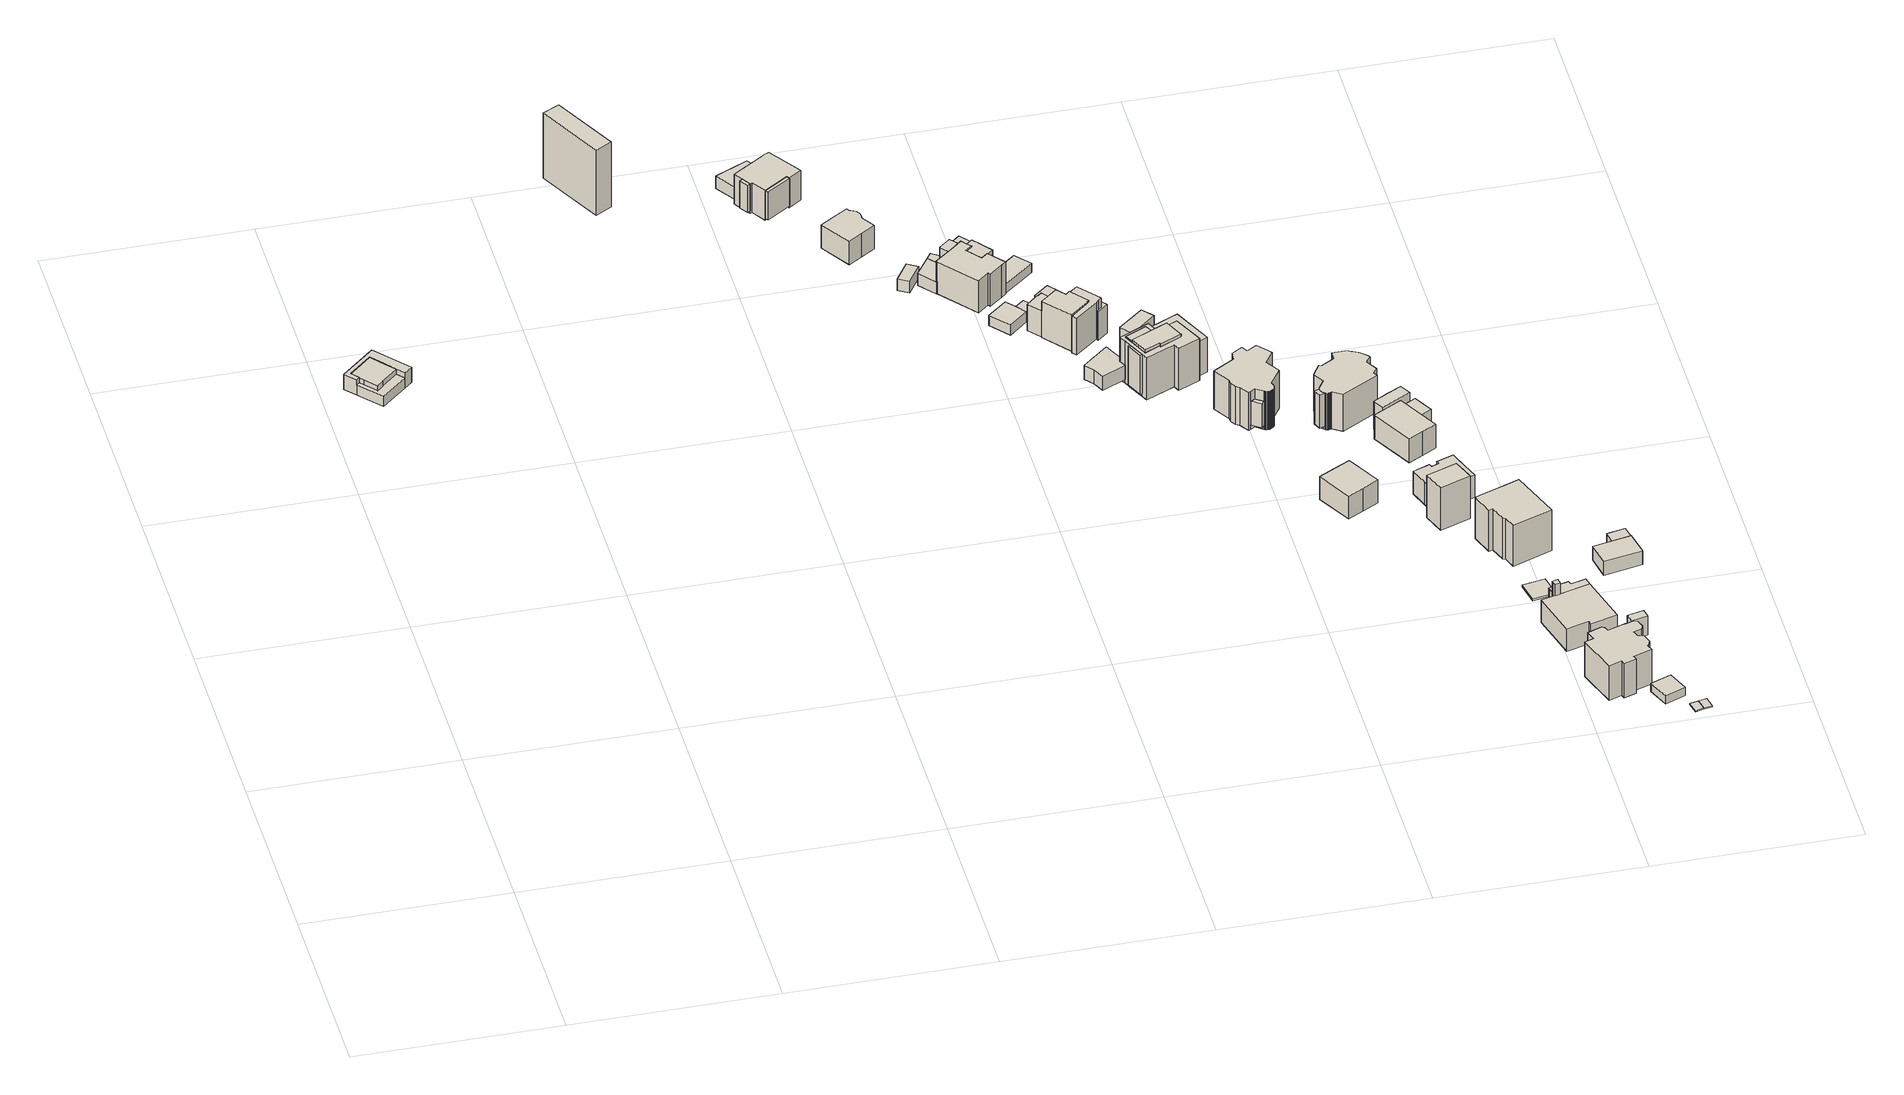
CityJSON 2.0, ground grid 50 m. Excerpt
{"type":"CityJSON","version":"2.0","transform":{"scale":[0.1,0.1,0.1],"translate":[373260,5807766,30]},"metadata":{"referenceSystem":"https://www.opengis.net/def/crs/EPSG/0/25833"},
"CityObjects":{
"building1":{"type":"Building","attributes":{"Gemeindeschluessel":"11000006","BezugspunktDach":"2200","function":"31001_3281","measuredHeight":4.56,"storeysAboveGround":1},"address":[{"country":"Germany","locality":"Berlin","thoroughfareNumber":"44 (1)","thoroughfareName":"Stölpchenweg"}],"geometry":[{"type":"Solid","lod":"1","boundaries":[[[[0,1,2,3,4,5,6,7,8]],[[9,10,11,12,13,14,15,16,17]],[[9,17,8,7]],[[10,9,7,6]],[[11,10,6,5]],[[12,11,5,4]],[[13,12,4,3]],[[14,13,3,2]],[[15,14,2,1]],[[16,15,1,0]],[[17,16,0,8]]]]}]},
"building2":{"type":"Building","attributes":{"Gemeindeschluessel":"11000006","function":"51009_1610"},"address":[{"country":"Germany","locality":"Berlin"}],"children":["building2-1","building2-2"]},
"building2-1":{"type":"BuildingPart","attributes":{"BezugspunktDach":"2200","measuredHeight":5.65,"storeysAboveGround":0},"parents":["building2"],"geometry":[{"type":"MultiSurface","lod":"1","boundaries":[[[18,19,20,21,22,23,24,25,26,27]],[[28,29,30,12,10,9,17,31,32,33]],[[28,33,27,26]],[[29,28,26,25]],[[30,29,25,24]],[[34,35,30,24,23]],[[10,12,23,22]],[[9,10,22,21]],[[17,9,21,20]],[[31,17,20,19]],[[36,37,19,18]],[[33,32,18,27]],[[12,30,35,34]],[[38,32,31,37,36]]]}]},
"building2-2":{"type":"BuildingPart","attributes":{"BezugspunktDach":"2200","measuredHeight":2.91,"storeysAboveGround":0},"parents":["building2"],"geometry":[{"type":"MultiSurface","lod":"1","boundaries":[[[39,35,34,40,41,42,37,36]],[[31,15,14,13,12,30,43,32]],[[15,31,37,42]],[[14,15,42,41]],[[13,14,41,40]],[[12,13,40,34]],[[43,30,35,39]],[[32,43,39,36]],[[31,32,36,37,44]],[[30,12,34,35]]]}]},
"building3":{"type":"Building","attributes":{"Gemeindeschluessel":"11000006","BezugspunktDach":"2200","function":"31001_3212","measuredHeight":20.21,"storeysAboveGround":1},"address":[{"country":"Germany","locality":"Berlin","thoroughfareNumber":"44","thoroughfareName":"Stölpchenweg"}],"geometry":[{"type":"Solid","lod":"1","boundaries":[[[[45,46,47,48]],[[49,50,51,52]],[[49,52,48,47]],[[50,49,47,46]],[[51,50,46,45]],[[52,51,45,48]]]]}]},
"building4":{"type":"Building","attributes":{"Gemeindeschluessel":"11000006","BezugspunktDach":"2200","function":"51009_1610","measuredHeight":7.65,"storeysAboveGround":0},"address":[{"country":"Germany","locality":"Berlin"}],"geometry":[{"type":"Solid","lod":"1","boundaries":[[[[53,54,55,56]],[[57,58,59,60]],[[57,60,56,55]],[[58,57,55,54]],[[59,58,54,53]],[[60,59,53,56]]]]}]},
"building5":{"type":"Building","attributes":{"Gemeindeschluessel":"11000006","BezugspunktDach":"2200","function":"31001_2463","measuredHeight":3.42,"storeysAboveGround":1},"address":[{"country":"Germany","locality":"Berlin","thoroughfareNumber":"25 (1)","thoroughfareName":"Stölpchenweg"}],"geometry":[{"type":"Solid","lod":"1","boundaries":[[[[61,62,63,64,65]],[[66,67,68,69,70]],[[66,70,65,64]],[[67,66,64,63]],[[68,67,63,62]],[[69,68,62,61]],[[70,69,61,65]]]]}]},
"building6":{"type":"Building","attributes":{"Gemeindeschluessel":"11000006","function":"31001_1010"},"address":[{"country":"Germany","locality":"Berlin","thoroughfareNumber":"25, 25A","thoroughfareName":"Stölpchenweg"}],"children":["building6-1","building6-2"]},
"building6-1":{"type":"BuildingPart","attributes":{"BezugspunktDach":"2200","measuredHeight":8.35,"storeysAboveGround":2},"parents":["building6"],"geometry":[{"type":"MultiSurface","lod":"1","boundaries":[[[55,54,71,72,73,74,75,76,77,78,79,80]],[[81,82,83,84,85,86,87,88,89,90,91,92]],[[81,92,80,79]],[[82,81,79,78]],[[83,82,78,77]],[[84,83,77,76]],[[85,84,76,75]],[[86,85,75,74]],[[87,86,74,73],[93,94,73,74]],[[88,87,94,95]],[[89,88,72,71]],[[90,89,71,54]],[[91,90,54,55]],[[92,91,55,80]],[[73,94,93,74]],[[95,94,73,72]]]}]},
"building6-2":{"type":"BuildingPart","attributes":{"BezugspunktDach":"2200","measuredHeight":7.87,"storeysAboveGround":2},"parents":["building6"],"geometry":[{"type":"MultiSurface","lod":"1","boundaries":[[[96,97,98,74,73,72]],[[94,93,99,100,101,95]],[[99,93,74,98]],[[100,99,98,97]],[[101,100,97,96]],[[95,101,96,72]],[[94,95,72,73]],[[102,93,94,73,74]]]}]},
"building7":{"type":"Building","attributes":{"Gemeindeschluessel":"11000006","BezugspunktDach":"2200","function":"31001_1010","measuredHeight":7.92,"storeysAboveGround":2},"address":[{"country":"Germany","locality":"Berlin","thoroughfareNumber":"27","thoroughfareName":"Stölpchenweg"}],"geometry":[{"type":"Solid","lod":"1","boundaries":[[[[103,104,105,106,107,108,109,110,111,112,113,114]],[[115,116,117,118,119,120,121,122,123,124,125,126]],[[115,126,114,113]],[[116,115,113,112]],[[117,116,112,111]],[[118,117,111,110]],[[119,118,110,109]],[[120,119,109,108]],[[121,120,108,107]],[[122,121,107,106]],[[123,122,106,105]],[[124,123,105,104]],[[125,124,104,103]],[[126,125,103,114]]]]}]},
"building8":{"type":"Building","attributes":{"Gemeindeschluessel":"11000006","BezugspunktDach":"2200","function":"31001_2463","measuredHeight":3.2,"storeysAboveGround":1},"address":[{"country":"Germany","locality":"Berlin","thoroughfareNumber":"27 (1)","thoroughfareName":"Stölpchenweg"}],"geometry":[{"type":"Solid","lod":"1","boundaries":[[[[127,128,129,130]],[[131,132,133,134]],[[131,134,130,129]],[[132,131,129,128]],[[133,132,128,127]],[[134,133,127,130]]]]}]},
"building9":{"type":"Building","attributes":{"Gemeindeschluessel":"11000006","BezugspunktDach":"2200","function":"31001_2463","measuredHeight":3.32,"storeysAboveGround":1},"address":[{"country":"Germany","locality":"Berlin","thoroughfareNumber":"29 (1)","thoroughfareName":"Stölpchenweg"}],"geometry":[{"type":"Solid","lod":"1","boundaries":[[[[135,136,137,138,139,140,141]],[[142,143,144,145,146,147,148]],[[142,148,141,140]],[[143,142,140,139]],[[144,143,139,138]],[[145,144,138,137]],[[146,145,137,136]],[[147,146,136,135]],[[148,147,135,141]]]]}]},
"building10":{"type":"Building","attributes":{"Gemeindeschluessel":"11000006","BezugspunktDach":"2200","function":"31001_1000","measuredHeight":3.42,"storeysAboveGround":1},"address":[{"country":"Germany","locality":"Berlin","thoroughfareNumber":"29 (2)","thoroughfareName":"Stölpchenweg"}],"geometry":[{"type":"Solid","lod":"1","boundaries":[[[[139,149,150,140]],[[151,152,153,154]],[[151,154,140,150]],[[152,151,150,149]],[[153,152,149,139]],[[154,153,139,140]]]]}]},
"building11":{"type":"Building","attributes":{"Gemeindeschluessel":"11000006","BezugspunktDach":"2200","function":"31001_2463","measuredHeight":2.94,"storeysAboveGround":1},"address":[{"country":"Germany","locality":"Berlin","thoroughfareNumber":"31 (1)","thoroughfareName":"Stölpchenweg"}],"geometry":[{"type":"Solid","lod":"1","boundaries":[[[[155,156,157,158,159]],[[160,161,162,163,164]],[[160,164,159,158]],[[161,160,158,157]],[[162,161,157,156]],[[163,162,156,155]],[[164,163,155,159]]]]}]},
"building12":{"type":"Building","attributes":{"Gemeindeschluessel":"11000006","function":"31001_1010"},"address":[{"country":"Germany","locality":"Berlin","thoroughfareNumber":"29, 29A","thoroughfareName":"Stölpchenweg"}],"children":["building12-1","building12-2","building12-3","building12-4","building12-5"]},
"building12-1":{"type":"BuildingPart","attributes":{"BezugspunktDach":"2200","measuredHeight":11.81,"storeysAboveGround":2},"parents":["building12"],"geometry":[{"type":"MultiSurface","lod":"1","boundaries":[[[165,166,167,168,169,170,171,172,173,174,175,176,177,178,179,180]],[[144,181,182,183,184,185,186,187,188,189,190,191,192,193,146,145]],[[144,145,180,179]],[[194,195,179,178]],[[182,196,194,181,178,177]],[[183,197,198,177,176]],[[199,200,176,175]],[[201,199,175,174]],[[202,201,203,174,173]],[[204,202,173,172]],[[205,206,187,172,171]],[[189,188,171,170]],[[190,189,170,169]],[[191,190,169,168]],[[192,191,168,167]],[[193,192,167,166]],[[146,193,166,165]],[[145,146,165,180]],[[181,144,195,194]],[[181,194,196,182]],[[182,198,197,183]],[[184,183,207,200,199]],[[185,184,199,201]],[[186,185,203,201,202]],[[187,186,202,204]],[[188,187,206,205]]]}]},
"building12-2":{"type":"BuildingPart","attributes":{"BezugspunktDach":"2200","measuredHeight":8.1,"storeysAboveGround":2},"parents":["building12"],"geometry":[{"type":"MultiSurface","lod":"1","boundaries":[[[195,196,208,209,210]],[[211,212,182,144,143]],[[211,143,210,209]],[[212,211,209,208]],[[182,198,213,208,196]],[[182,181,144]],[[143,144,195,210]],[[212,213,198,182]],[[144,181,194,195]],[[196,194,214,181,182]]]}]},
"building12-3":{"type":"BuildingPart","attributes":{"BezugspunktDach":"2200","measuredHeight":9.92,"storeysAboveGround":2},"parents":["building12"],"geometry":[{"type":"MultiSurface","lod":"1","boundaries":[[[202,204,215,216,200,199,201]],[[217,218,219,220,221,222,223]],[[217,223,224,185,184,225]],[[218,217,184,183]],[[219,218,183,226,227,197,228,200,216]],[[220,219,216,215]],[[206,229,215,204]],[[222,221,204,187,186,230]],[[223,222,186,185]],[[225,184,185,224,201,199]],[[183,184,199,200]],[[228,197,227,226,183]],[[221,220,229,206]],[[230,186,187,204,202]],[[185,186,231,202,201]]]}]},
"building12-4":{"type":"BuildingPart","attributes":{"BezugspunktDach":"2200","measuredHeight":2.6,"storeysAboveGround":2},"parents":["building12"],"geometry":[{"type":"MultiSurface","lod":"1","boundaries":[[[205,232,233,229,206]],[[220,234,235,236,221]],[[234,220,229,233]],[[235,234,233,232]],[[236,235,232,205]],[[221,236,188,187]],[[220,221,206,229]],[[187,188,205,206]]]}]},
"building12-5":{"type":"BuildingPart","attributes":{"BezugspunktDach":"2200","measuredHeight":6.77,"storeysAboveGround":2},"parents":["building12"],"geometry":[{"type":"MultiSurface","lod":"1","boundaries":[[[197,227,237,238,213]],[[239,240,226,183,212]],[[239,212,213,238]],[[240,239,238,237]],[[226,240,237,227]],[[241,182,198,182,242]],[[226,227,197,183]],[[183,197,198,182,241]],[[212,242,182,198,213]]]}]},
"building13":{"type":"Building","attributes":{"Gemeindeschluessel":"11000006","BezugspunktDach":"2200","function":"51009_1610","measuredHeight":2.7,"storeysAboveGround":0},"address":[{"country":"Germany","locality":"Berlin"}],"geometry":[{"type":"Solid","lod":"1","boundaries":[[[[156,243,244,157]],[[245,246,247,248]],[[245,248,157,244]],[[246,245,244,243]],[[247,246,243,156]],[[248,247,156,157]]]]}]},
"building14":{"type":"Building","attributes":{"Gemeindeschluessel":"11000006","function":"31001_1010"},"address":[{"country":"Germany","locality":"Berlin","thoroughfareNumber":"31","thoroughfareName":"Stölpchenweg"}],"children":["building14-1","building14-2","building14-3","building14-4"]},
"building14-1":{"type":"BuildingPart","attributes":{"BezugspunktDach":"2200","measuredHeight":10.35,"storeysAboveGround":3},"parents":["building14"],"geometry":[{"type":"MultiSurface","lod":"1","boundaries":[[[249,250,251,252,253,254,255,256]],[[257,258,259,260,261,262,263,264]],[[265,266,256,255]],[[257,264,267,268]],[[269,270,255,254]],[[258,257,258,271]],[[259,258,259,272,269,254,253]],[[273,274,253,252]],[[275,273,260,252,251]],[[276,275,251,250]],[[263,277,276,250,249]],[[264,263,249,256]],[[268,267,266,265]],[[271,258,257,270,269]],[[269,272,259,258]],[[260,259,274,273]],[[261,260,273,275]],[[262,261,278,275,276]],[[262,276,277,263]]]}]},
"building14-2":{"type":"BuildingPart","attributes":{"BezugspunktDach":"2200","measuredHeight":7.41,"storeysAboveGround":3},"parents":["building14"],"geometry":[{"type":"Solid","lod":"1","boundaries":[[[[266,265,279,280,281,282,283]],[[284,285,286,287,268,267,288]],[[284,288,283,282]],[[285,284,282,281]],[[286,285,281,280]],[[287,286,280,279]],[[268,287,279,265]],[[288,267,266,283]],[[267,268,265,266]]]]}]},
"building14-3":{"type":"BuildingPart","attributes":{"BezugspunktDach":"2200","measuredHeight":3,"storeysAboveGround":3},"parents":["building14"],"geometry":[{"type":"MultiSurface","lod":"1","boundaries":[[[269,272,289,290,291,270]],[[292,293,294,259,258,257]],[[292,257,270,291]],[[293,292,291,290]],[[294,293,290,289]],[[259,294,289,272]],[[258,259,295,272,269]],[[257,258,269,270]]]}]},
"building14-4":{"type":"BuildingPart","attributes":{"BezugspunktDach":"2200","measuredHeight":10.37,"storeysAboveGround":3},"parents":["building14"],"geometry":[{"type":"MultiSurface","lod":"1","boundaries":[[[296,297,298,299,300,301,274,273,275,276,277]],[[302,303,304,305,306,307,308,309,310,311,312]],[[302,312,313,263,262,314]],[[303,302,276,262,261]],[[304,303,261,260]],[[305,304,273,260,259]],[[306,305,274,301]],[[307,306,301,300]],[[308,307,300,299]],[[309,308,299,298]],[[310,309,298,297]],[[311,310,297,296]],[[312,311,296,277]],[[314,262,263,313,277,276]],[[261,262,276,275]],[[260,261,275,273]],[[259,260,273,274]]]}]},
"building15":{"type":"Building","attributes":{"Gemeindeschluessel":"11000006","BezugspunktDach":"2200","function":"31001_2463","measuredHeight":4.06,"storeysAboveGround":1},"address":[{"country":"Germany","locality":"Berlin","thoroughfareNumber":"31A (1)","thoroughfareName":"Stölpchenweg"}],"geometry":[{"type":"Solid","lod":"1","boundaries":[[[[315,316,317,318,319,320,321]],[[322,323,324,325,326,327,328]],[[322,328,321,320]],[[323,322,320,319]],[[324,323,319,318]],[[325,324,318,317]],[[326,325,317,316]],[[327,326,316,315]],[[328,327,315,321]]]]}]},
"building16":{"type":"Building","attributes":{"Gemeindeschluessel":"11000006","BezugspunktDach":"2200","function":"51009_1610","measuredHeight":8.1,"storeysAboveGround":0},"address":[{"country":"Germany","locality":"Berlin"}],"geometry":[{"type":"Solid","lod":"1","boundaries":[[[[282,281,280,279,265,329,330,331,332,333,334,335,336,337,338,339,340,341,342,343,344]],[[345,346,347,348,349,350,351,352,353,354,355,356,357,358,359,360,361,362,363,364,365]],[[345,365,344,343]],[[346,345,343,342]],[[347,346,342,341]],[[348,347,341,340]],[[349,348,340,339]],[[350,349,339,338]],[[351,350,338,337]],[[352,351,337,336]],[[353,352,336,335]],[[354,353,335,334]],[[355,354,334,333]],[[356,355,333,332]],[[357,356,332,331]],[[358,357,331,330]],[[359,358,330,329]],[[360,359,329,265]],[[361,360,265,279]],[[362,361,279,280]],[[363,362,280,281]],[[364,363,281,282]],[[365,364,282,344]]]]}]},
"building17":{"type":"Building","attributes":{"Gemeindeschluessel":"11000006","BezugspunktDach":"2200","function":"51009_1610","measuredHeight":11.1,"storeysAboveGround":0},"address":[{"country":"Germany","locality":"Berlin"}],"geometry":[{"type":"Solid","lod":"1","boundaries":[[[[366,367,368,369]],[[370,371,372,373]],[[370,373,369,368]],[[371,370,368,367]],[[372,371,367,366]],[[373,372,366,369]]]]}]},
"building18":{"type":"Building","attributes":{"Gemeindeschluessel":"11000006","function":"31001_1010"},"address":[{"country":"Germany","locality":"Berlin","thoroughfareNumber":"31A","thoroughfareName":"Stölpchenweg"}],"children":["building18-1","building18-2","building18-3"]},
"building18-1":{"type":"BuildingPart","attributes":{"BezugspunktDach":"2200","measuredHeight":11.93,"storeysAboveGround":2},"parents":["building18"],"geometry":[{"type":"MultiSurface","lod":"1","boundaries":[[[374,368,367,375,376,377,378,379,380,381,382,383,384,385,386,387,388,389,390,391,392,393]],[[394,395,396,397,398,399,400,401,402,403,404,405,406,407,408,409,410,411,412,413,414,415]],[[394,415,393,392]],[[395,394,392,391]],[[396,395,391,390]],[[397,396,390,389]],[[398,397,416,417,418]],[[399,398,418,419,387]],[[400,399,387,419,420]],[[401,400,420,421,422,423]],[[402,401,423,424]],[[403,402,424,425,426]],[[404,403,383,425,427]],[[405,404,428,427,429,430,381]],[[406,405,381,380]],[[407,406,380,379]],[[408,407,379,378]],[[409,408,378,377]],[[410,409,377,376]],[[411,410,376,375]],[[412,411,375,367]],[[413,412,367,368]],[[414,413,368,374]],[[415,414,374,393]],[[418,417,416,389,388]],[[388,387,419,418]],[[420,419,387,386]],[[423,422,431,385]],[[431,422,421,432]],[[433,386,432,434,421,420]],[[424,423,435,385,384]],[[426,425,424,384,383]],[[427,425,383,382]],[[381,430,429,436]],[[382,436,429,427,428]]]}]},
"building18-2":{"type":"BuildingPart","attributes":{"BezugspunktDach":"2200","measuredHeight":13.13,"storeysAboveGround":2},"parents":["building18"],"geometry":[{"type":"MultiSurface","lod":"1","boundaries":[[[437,438,439,440,441,442,443,444,445,446]],[[418,417,430,429,427,425,424,423,422,421]],[[418,447,448,421,446,445]],[[389,388,418,445,444]],[[430,417,444,443]],[[436,381,430,443,442]],[[427,382,436,429,442,441]],[[383,382,449,441,440]],[[424,384,383,440,439]],[[385,384,439,438]],[[431,385,423,438,437]],[[432,431,422,437,446]],[[421,448,447,418]],[[417,418,388,389]],[[429,430,381,436]],[[429,436,382,427]],[[425,427,449,382,383]],[[425,383,384,424]],[[423,424,384,385]],[[422,423,385,431]],[[421,422,431,432]]]}]},
"building18-3":{"type":"BuildingPart","attributes":{"BezugspunktDach":"2200","measuredHeight":12.02,"storeysAboveGround":2},"parents":["building18"],"geometry":[{"type":"MultiSurface","lod":"1","boundaries":[[[448,447,450,451]],[[419,418,421,420]],[[387,386,420,451,450]],[[418,388,387,450,447]],[[420,386,432,421,448,451]],[[452,419,420,386,387]],[[419,453,387,388,418]],[[448,421,418,447]],[[421,432,386,420]]]}]},
"building19":{"type":"Building","attributes":{"Gemeindeschluessel":"11000006","BezugspunktDach":"2200","function":"51009_1610","measuredHeight":9.78,"storeysAboveGround":0},"address":[{"country":"Germany","locality":"Berlin"}],"geometry":[{"type":"Solid","lod":"1","boundaries":[[[[454,455,456,457,458,459,460,461,462]],[[463,464,465,466,467,468,469,470,471]],[[463,471,462,461]],[[464,463,461,460]],[[465,464,460,459]],[[466,465,459,458]],[[467,466,458,457]],[[468,467,457,456]],[[469,468,456,455]],[[470,469,455,454]],[[471,470,454,462]]]]}]},
"building20":{"type":"Building","attributes":{"Gemeindeschluessel":"11000006","BezugspunktDach":"2200","function":"31001_2444","measuredHeight":3.1,"storeysAboveGround":1},"address":[{"country":"Germany","locality":"Berlin","thoroughfareNumber":"31 (2)","thoroughfareName":"Stölpchenweg"}],"geometry":[{"type":"Solid","lod":"1","boundaries":[[[[472,473,474,475]],[[476,477,478,479]],[[476,479,475,474]],[[477,476,474,473]],[[478,477,473,472]],[[479,478,472,475]]]]}]},
"building21":{"type":"Building","attributes":{"Gemeindeschluessel":"11000006","function":"31001_1010"},"address":[{"country":"Germany","locality":"Berlin","thoroughfareNumber":"33","thoroughfareName":"Stölpchenweg"}],"children":["building21-1","building21-2"]},
"building21-1":{"type":"BuildingPart","attributes":{"BezugspunktDach":"2200","measuredHeight":10.88,"storeysAboveGround":2},"parents":["building21"],"geometry":[{"type":"MultiSurface","lod":"1","boundaries":[[[480,481,482,483,484,485,486,487,488,489,490,491,492,493,494,495,496,497,498,499,500,501,502,503,504,505,506,507,508,509,510,511,512,513,514,515,516,517]],[[518,519,520,521,522,523,524,525,526,527,528,529,530,531,532,533,534,535,536,537,538,539,540,541,542,543,544,545,546,547,548,549,550,551,552,553,554,555]],[[518,555,517,516]],[[519,518,516,515]],[[520,519,515,514]],[[521,520,514,513]],[[522,521,513,512]],[[523,522,512,511]],[[524,523,511,510]],[[525,524,510,509]],[[526,525,509,508]],[[527,526,508,507]],[[528,527,507,506]],[[529,528,506,505]],[[530,529,505,504]],[[531,530,504,503]],[[532,531,503,502]],[[533,532,502,501]],[[534,533,501,500]],[[535,534,500,499]],[[536,535,499,498]],[[537,536,498,497]],[[538,537,497,496]],[[539,538,496,495]],[[540,539,495,494]],[[541,540,494,493]],[[542,541,493,492]],[[543,542,492,491]],[[544,543,491,490]],[[545,544,490,489]],[[546,545,489,488]],[[547,546,488,487]],[[556,557,558,487,486]],[[548,547,559,560]],[[561,557,486,485]],[[549,548,562,560,563]],[[550,549,485,484]],[[551,550,484,483]],[[552,551,483,482]],[[553,552,482,481]],[[554,553,481,480]],[[555,554,480,517]],[[560,559,558,557,556]],[[563,560,562,557,561]]]}]},
"building21-2":{"type":"BuildingPart","attributes":{"BezugspunktDach":"2200","measuredHeight":6.71,"storeysAboveGround":2},"parents":["building21"],"geometry":[{"type":"Solid","lod":"1","boundaries":[[[[564,558,557,561]],[[560,559,565,563]],[[565,559,558,564]],[[563,565,564,561]],[[563,561,557,560]],[[560,557,558,559]]]]}]},
"building22":{"type":"Building","attributes":{"Gemeindeschluessel":"11000006","BezugspunktDach":"2200","function":"31001_1010","measuredHeight":8.89,"storeysAboveGround":1},"address":[{"country":"Germany","locality":"Berlin","thoroughfareNumber":"33C","thoroughfareName":"Stölpchenweg"}],"geometry":[{"type":"Solid","lod":"1","boundaries":[[[[566,567,568,569,570,571]],[[572,573,574,575,576,577]],[[572,577,571,570]],[[573,572,570,569]],[[574,573,569,568]],[[575,574,568,567]],[[576,575,567,566]],[[577,576,566,571]]]]}]},
"building23":{"type":"Building","attributes":{"Gemeindeschluessel":"11000006","function":"31001_1010"},"address":[{"country":"Germany","locality":"Berlin","thoroughfareNumber":"33A","thoroughfareName":"Stölpchenweg"}],"children":["building23-1","building23-2"]},
"building23-1":{"type":"BuildingPart","attributes":{"BezugspunktDach":"2200","measuredHeight":10.45,"storeysAboveGround":2},"parents":["building23"],"geometry":[{"type":"MultiSurface","lod":"1","boundaries":[[[578,579,580,581,582,583,584,585,586,587,588,589,590,591,592,593,594,595,596,597,598,599,600,601,602,603,604,605,606,607,608,609,610,611,612,613,614,615]],[[616,617,618,619,620,621,622,623,624,625,626,627,628,629,630,631,632,633,634,635,636,637,638,639,640,641,642,643,644,645,646,647,648,649,650,651,652,653]],[[616,653,615,614]],[[617,616,614,613]],[[618,617,613,612]],[[619,618,612,611]],[[620,619,611,610]],[[621,620,610,609]],[[622,621,609,608]],[[623,622,608,607]],[[624,623,607,606]],[[625,624,606,605]],[[626,625,605,604]],[[627,626,604,603]],[[628,627,603,602]],[[629,628,602,601]],[[630,629,601,600]],[[631,630,600,599]],[[632,631,599,598]],[[633,632,598,597]],[[634,633,597,596]],[[635,634,596,595]],[[636,635,595,594]],[[637,636,594,593]],[[638,637,593,592]],[[639,638,592,591]],[[640,639,591,590]],[[641,640,590,589]],[[642,641,589,588]],[[643,642,588,587]],[[644,643,587,586]],[[645,644,586,585]],[[646,645,585,584]],[[647,646,584,583]],[[648,647,583,582]],[[649,648,654,655]],[[650,649,655,656,580]],[[651,650,580,656,657]],[[652,651,657,658]],[[653,652,578,658,659]],[[655,654,582,581]],[[581,580,656,655]],[[657,656,580,579]],[[658,657,579,578]],[[659,658,578,615]]]}]},
"building23-2":{"type":"BuildingPart","attributes":{"BezugspunktDach":"2200","measuredHeight":9.26,"storeysAboveGround":2},"parents":["building23"],"geometry":[{"type":"Solid","lod":"1","boundaries":[[[[660,582,581,580,579,578,615,661]],[[659,658,657,656,655,654,662,663]],[[659,663,661,615]],[[662,654,582,660]],[[663,662,660,661]],[[658,659,615,578]],[[657,658,578,579]],[[656,657,579,580]],[[656,580,581,655]],[[654,655,581,582]]]]}]},
"building24":{"type":"Building","attributes":{"Gemeindeschluessel":"11000006","BezugspunktDach":"2200","function":"31001_2463","measuredHeight":13.12,"storeysAboveGround":1},"address":[{"country":"Germany","locality":"Berlin","thoroughfareNumber":"35 (1)","thoroughfareName":"Stölpchenweg"}],"geometry":[{"type":"Solid","lod":"1","boundaries":[[[[664,665,666,667,668]],[[669,670,671,672,673]],[[669,673,668,667]],[[670,669,667,666]],[[671,670,666,665]],[[672,671,665,664]],[[673,672,664,668]]]]}]},
"building25":{"type":"Building","attributes":{"Gemeindeschluessel":"11000006","BezugspunktDach":"2200","function":"31001_1010","measuredHeight":12.21,"storeysAboveGround":3},"address":[{"country":"Germany","locality":"Berlin","thoroughfareNumber":"41","thoroughfareName":"Stölpchenweg"}],"geometry":[{"type":"Solid","lod":"1","boundaries":[[[[674,675,676,677,678,679,680,681,682,683,684,685,686,687,688,689,690,691,692,693,694,695,696,697,698]],[[699,700,701,702,703,704,705,706,707,708,709,710,711,712,713,714,715,716,717,718,719,720,721,722,723]],[[699,723,698,697]],[[700,699,697,696]],[[701,700,696,695]],[[702,701,695,694]],[[703,702,694,693]],[[704,703,693,692]],[[705,704,692,691]],[[706,705,691,690]],[[707,706,690,689]],[[708,707,689,688]],[[709,708,688,687]],[[710,709,687,686]],[[711,710,686,685]],[[712,711,685,684]],[[713,712,684,683]],[[714,713,683,682]],[[715,714,682,681]],[[716,715,681,680]],[[717,716,680,679]],[[718,717,679,678]],[[719,718,678,677]],[[720,719,677,676]],[[721,720,676,675]],[[722,721,675,674]],[[723,722,674,698]]]]}]},
"building26":{"type":"Building","attributes":{"Gemeindeschluessel":"11000006","BezugspunktDach":"2200","function":"51009_1610","measuredHeight":7.31,"storeysAboveGround":0},"address":[{"country":"Germany","locality":"Berlin"}],"geometry":[{"type":"Solid","lod":"1","boundaries":[[[[724,725,726,727]],[[728,729,730,731]],[[728,731,727,726]],[[729,728,726,725]],[[730,729,725,724]],[[731,730,724,727]]]]}]},
"building27":{"type":"Building","attributes":{"Gemeindeschluessel":"11000006","BezugspunktDach":"2200","function":"31001_2463","measuredHeight":0.452,"storeysAboveGround":1},"address":[{"country":"Germany","locality":"Berlin","thoroughfareNumber":"39 (2)","thoroughfareName":"Stölpchenweg"}],"geometry":[{"type":"Solid","lod":"1","boundaries":[[[[732,733,734,735]],[[736,737,738,739]],[[736,739,735,734]],[[737,736,734,733]],[[738,737,733,732]],[[739,738,732,735]]]]}]},
"building28":{"type":"Building","attributes":{"Gemeindeschluessel":"11000006","BezugspunktDach":"2200","function":"31001_1010","measuredHeight":10.19,"storeysAboveGround":2},"address":[{"country":"Germany","locality":"Berlin","thoroughfareNumber":"35","thoroughfareName":"Stölpchenweg"}],"geometry":[{"type":"Solid","lod":"1","boundaries":[[[[740,741,742,743,744,745,746,747,748,749]],[[750,751,752,753,754,755,756,757,758,759]],[[750,759,749,748]],[[751,750,748,747]],[[752,751,747,746]],[[753,752,746,745]],[[754,753,745,744]],[[755,754,744,743]],[[756,755,743,742]],[[757,756,742,741]],[[758,757,741,740]],[[759,758,740,749]]]]}]},
"building29":{"type":"Building","attributes":{"Gemeindeschluessel":"11000006","function":"31001_1010"},"address":[{"country":"Germany","locality":"Berlin","thoroughfareNumber":"39","thoroughfareName":"Stölpchenweg"}],"children":["building29-1","building29-2"]},
"building29-1":{"type":"BuildingPart","attributes":{"BezugspunktDach":"2200","measuredHeight":6.39,"storeysAboveGround":1},"parents":["building29"],"geometry":[{"type":"MultiSurface","lod":"1","boundaries":[[[760,761,762,763,764,765,766,767]],[[768,769,770,771,772,773,774,775]],[[768,775,767,766]],[[769,768,766,765]],[[771,770,764,763]],[[772,771,763,762]],[[773,772,762,761]],[[774,773,761,760]],[[775,774,760,767]],[[770,769,765,764,776]]]}]},
"building29-2":{"type":"BuildingPart","attributes":{"BezugspunktDach":"2200","measuredHeight":6.39,"storeysAboveGround":1},"parents":["building29"],"geometry":[{"type":"MultiSurface","lod":"1","boundaries":[[[777,778,765,764,779,780,781,782]],[[783,784,785,770,769,786,787,788]],[[783,788,782,781]],[[784,783,781,780]],[[785,784,780,779]],[[770,785,779,764]],[[786,769,765,778]],[[787,786,778,777]],[[788,787,777,782]],[[769,770,764,765,789]]]}]},
"building30":{"type":"Building","attributes":{"Gemeindeschluessel":"11000006","function":"31001_1010"},"address":[{"country":"Germany","locality":"Berlin","thoroughfareNumber":"33B","thoroughfareName":"Stölpchenweg"}],"children":["building30-1","building30-2"]},
"building30-1":{"type":"BuildingPart","attributes":{"BezugspunktDach":"2200","measuredHeight":8.57,"storeysAboveGround":1},"parents":["building30"],"geometry":[{"type":"MultiSurface","lod":"1","boundaries":[[[790,791,792,793,794,795,796,797]],[[798,799,800,801,802,803,804,805]],[[798,805,797,796]],[[799,798,796,795]],[[800,799,795,794]],[[801,806,807,794,793]],[[802,801,793,792]],[[803,802,792,791]],[[804,803,791,790]],[[805,804,790,797]],[[807,806,801,800]]]}]},
"building30-2":{"type":"BuildingPart","attributes":{"BezugspunktDach":"2200","measuredHeight":5.02,"storeysAboveGround":1},"parents":["building30"],"geometry":[{"type":"Solid","lod":"1","boundaries":[[[[806,808,809,810,807]],[[811,812,813,801,800]],[[811,800,807,810]],[[812,811,810,809]],[[813,812,809,808]],[[801,813,808,806]],[[801,806,807,800]]]]}]},
"building31":{"type":"Building","attributes":{"Gemeindeschluessel":"11000006","BezugspunktDach":"2200","function":"31001_2463","measuredHeight":8.97,"storeysAboveGround":1},"address":[{"country":"Germany","locality":"Berlin","thoroughfareNumber":"33B (1)","thoroughfareName":"Stölpchenweg"}],"geometry":[{"type":"Solid","lod":"1","boundaries":[[[[814,815,816,817,818]],[[819,820,821,822,823]],[[819,823,818,817]],[[820,819,817,816]],[[821,820,816,815]],[[822,821,815,814]],[[823,822,814,818]]]]}]},
"building32":{"type":"Building","attributes":{"Gemeindeschluessel":"11000006","BezugspunktDach":"2200","function":"31001_1010","measuredHeight":13.37,"storeysAboveGround":2},"address":[{"country":"Germany","locality":"Berlin","thoroughfareNumber":"37","thoroughfareName":"Stölpchenweg"}],"geometry":[{"type":"Solid","lod":"1","boundaries":[[[[824,825,826,827,828,829,830,831,832,833,834]],[[835,836,837,838,839,840,841,842,843,844,845]],[[835,845,834,833]],[[836,835,833,832]],[[837,836,832,831]],[[838,837,831,830]],[[839,838,830,829]],[[840,839,829,828]],[[841,840,828,827]],[[842,841,827,826]],[[843,842,826,825]],[[844,843,825,824]],[[845,844,824,834]]]]}]},
"building33":{"type":"Building","attributes":{"Gemeindeschluessel":"11000006","BezugspunktDach":"2200","function":"31001_2463","measuredHeight":2.3,"storeysAboveGround":1},"address":[{"country":"Germany","locality":"Berlin","thoroughfareNumber":"41 (1)","thoroughfareName":"Stölpchenweg"}],"geometry":[{"type":"Solid","lod":"1","boundaries":[[[[846,847,848,849]],[[850,851,852,853]],[[850,853,849,848]],[[851,850,848,847]],[[852,851,847,846]],[[853,852,846,849]]]]}]},
"building34":{"type":"Building","attributes":{"Gemeindeschluessel":"11000006","BezugspunktDach":"2200","function":"31001_1000","measuredHeight":0.259,"storeysAboveGround":1},"address":[{"country":"Germany","locality":"Berlin","thoroughfareNumber":"43 (3)","thoroughfareName":"Stölpchenweg"}],"geometry":[{"type":"Solid","lod":"1","boundaries":[[[[854,855,856,857]],[[858,859,860,861]],[[858,861,857,856]],[[859,858,856,855]],[[860,859,855,854]],[[861,860,854,857]]]]}]},
"building35":{"type":"Building","attributes":{"Gemeindeschluessel":"11000006","BezugspunktDach":"2200","function":"31001_1000","measuredHeight":5.34,"storeysAboveGround":1},"address":[{"country":"Germany","locality":"Berlin","thoroughfareNumber":"39 (3)","thoroughfareName":"Stölpchenweg"}],"geometry":[{"type":"Solid","lod":"1","boundaries":[[[[862,863,864,865]],[[866,867,868,869]],[[866,869,865,864]],[[867,866,864,863]],[[868,867,863,862]],[[869,868,862,865]]]]}]},
"building36":{"type":"Building","attributes":{"Gemeindeschluessel":"11000006","BezugspunktDach":"2200","function":"31001_1000","measuredHeight":0.272,"storeysAboveGround":1},"address":[{"country":"Germany","locality":"Berlin","thoroughfareNumber":"43 (4)","thoroughfareName":"Stölpchenweg"}],"geometry":[{"type":"Solid","lod":"1","boundaries":[[[[870,871,872,873]],[[874,875,876,877]],[[874,877,873,872]],[[875,874,872,871]],[[876,875,871,870]],[[877,876,870,873]]]]}]},
"building37":{"type":"Building","attributes":{"Gemeindeschluessel":"11000006","BezugspunktDach":"2200","function":"31001_1010","measuredHeight":4.27,"storeysAboveGround":1},"address":[{"country":"Germany","locality":"Berlin","thoroughfareNumber":"39 (1)","thoroughfareName":"Stölpchenweg"}],"geometry":[{"type":"Solid","lod":"1","boundaries":[[[[878,879,880,881]],[[882,883,884,885]],[[882,885,881,880]],[[883,882,880,879]],[[884,883,879,878]],[[885,884,878,881]]]]}]},
"building38":{"type":"Building","attributes":{"Gemeindeschluessel":"11000006","BezugspunktDach":"2200","function":"31001_1000","measuredHeight":2.54,"storeysAboveGround":1},"address":[{"country":"Germany","locality":"Berlin","thoroughfareNumber":"37 (1)","thoroughfareName":"Stölpchenweg"}],"geometry":[{"type":"Solid","lod":"1","boundaries":[[[[886,887,888,889]],[[890,891,892,893]],[[890,893,889,888]],[[891,890,888,887]],[[892,891,887,886]],[[893,892,886,889]]]]}]}
},
"vertices":[
[42,1621,227],[67,1593,227],[81,1605,227],[80,1606,227],[121,1642,227],[97,1669,227],[89,1679,227],[73,1698,227],[18,1649,227],[73,1698,185],[89,1679,185],[97,1669,185],[121,1642,185],[80,1606,185],[81,1605,185],[67,1593,185],[42,1621,185],[18,1649,185],
[25,1624,228],[33,1631,228],[18,1649,228],[73,1698,228],[89,1679,228],[121,1642,228],[137,1623,228],[156,1640,228],[84,1722,228],[2,1650,228],[84,1722,185],[156,1640,185],[137,1623,185],[33,1631,185],[25,1624,185],[2,1650,185],[121,1642,214],[137,1623,214],[25,1624,214],[33,1631,214],[25,1624,199],
[74,1568,214],[80,1606,214],[81,1605,214],[67,1593,214],[74,1568,185],[33,1631,209],
[717,2203,318],[757,2225,318],[674,2385,318],[633,2364,318],[674,2385,133],[757,2225,133],[717,2203,133],[633,2364,133],
[1085,2280,94],[1092,2284,94],[1079,2305,94],[1072,2300,94],[1079,2305,17],[1092,2284,17],[1085,2280,17],[1072,2300,17],
[1075,2333,46],[1141,2376,46],[1149,2382,46],[1119,2428,46],[1038,2390,46],[1119,2428,11],[1149,2382,11],[1141,2376,11],[1075,2333,11],[1038,2390,11],
[1097,2286,94],[1119,2252,94],[1178,2291,94],[1182,2284,94],[1214,2305,94],[1160,2387,94],[1149,2382,94],[1141,2376,94],[1075,2333,94],[1065,2326,94],[1075,2333,10],[1141,2376,10],[1149,2382,10],[1160,2387,10],[1214,2305,10],[1182,2284,10],[1178,2291,10],[1119,2252,10],[1097,2286,10],[1092,2284,10],[1079,2305,10],[1065,2326,10],[1182,2284,15],[1178,2291,15],[1119,2252,15],
[1124,2245,94],[1125,2245,94],[1183,2283,94],[1183,2283,15],[1125,2245,15],[1124,2245,15],[1182,2284,35],
[1262,2038,85],[1296,2060,85],[1330,2082,85],[1309,2116,85],[1310,2117,85],[1310,2131,85],[1303,2142,85],[1290,2148,85],[1289,2147,85],[1284,2156,85],[1249,2134,85],[1215,2112,85],[1249,2134,19],[1284,2156,19],[1289,2147,19],[1290,2148,19],[1303,2142,19],[1310,2131,19],[1310,2117,19],[1309,2116,19],[1330,2082,19],[1296,2060,19],[1262,2038,19],[1215,2112,19],
[1370,1906,51],[1402,1955,51],[1377,1971,51],[1345,1922,51],[1377,1971,19],[1402,1955,19],[1370,1906,19],[1345,1922,19],
[1428,1890,50],[1430,1891,50],[1428,1894,50],[1471,1928,50],[1450,1954,50],[1428,1981,50],[1394,1932,50],[1428,1981,17],[1450,1954,17],[1471,1928,17],[1428,1894,17],[1430,1891,17],[1428,1890,17],[1394,1932,17],
[1473,1973,50],[1439,1997,50],[1439,1997,16],[1473,1973,16],[1450,1954,16],[1428,1981,16],
[1552,1695,54],[1598,1734,54],[1579,1758,54],[1560,1780,54],[1513,1741,54],[1560,1780,25],[1579,1758,25],[1598,1734,25],[1552,1695,25],[1513,1741,25],
[1430,1891,108],[1504,1801,108],[1531,1824,108],[1535,1818,108],[1568,1845,108],[1579,1854,108],[1577,1856,108],[1546,1894,108],[1530,1881,108],[1502,1916,108],[1518,1929,108],[1508,1940,108],[1499,1952,108],[1484,1939,108],[1471,1928,108],[1428,1894,108],[1484,1939,17],[1499,1952,17],[1508,1940,17],[1518,1929,17],[1502,1916,17],[1530,1881,17],[1546,1894,17],[1577,1856,17],[1579,1854,17],[1568,1845,17],[1535,1818,17],[1531,1824,17],[1504,1801,17],[1484,1939,98],[1471,1928,98],[1499,1952,98],[1508,1940,85],[1499,1952,85],[1518,1929,106],[1508,1940,106],[1502,1916,106],[1530,1881,106],[1502,1916,73],[1546,1894,106],[1577,1856,42],[1546,1894,42],[1508,1940,39],
[1478,1977,98],[1473,1973,98],[1450,1954,98],[1473,1973,17],[1478,1977,17],[1478,1977,85],[1484,1939,73],
[1561,1906,106],[1524,1953,106],[1518,1929,16],[1508,1940,16],[1524,1953,16],[1561,1906,16],[1546,1894,16],[1530,1881,16],[1502,1916,16],[1502,1916,39],[1518,1929,72],[1524,1953,17],[1524,1953,85],[1508,1940,63],[1561,1906,42],[1530,1881,72],[1530,1881,77],
[1654,1919,42],[1622,1956,42],[1622,1956,16],[1654,1919,16],[1577,1856,16],
[1536,1963,85],[1506,2000,85],[1506,2000,17],[1536,1963,17],[1501,1950,17],[1497,1954,17],
[1620,1753,54],[1601,1776,54],[1601,1776,27],[1620,1753,27],[1598,1734,27],[1579,1758,27],
[1672,1607,127],[1718,1646,127],[1717,1647,127],[1722,1650,127],[1687,1692,127],[1677,1683,127],[1659,1705,127],[1618,1672,127],[1659,1705,24],[1677,1683,24],[1687,1692,24],[1722,1650,24],[1717,1647,24],[1718,1646,24],[1672,1607,24],[1618,1672,24],[1659,1705,99],[1618,1672,99],[1618,1672,25],[1659,1705,25],[1677,1683,54],[1659,1705,54],[1677,1683,40],[1687,1692,54],[1722,1650,124],[1687,1692,124],[1717,1647,124],[1718,1646,124],[1672,1607,124],[1717,1647,61],
[1633,1736,99],[1624,1729,99],[1623,1730,99],[1619,1727,99],[1592,1703,99],[1619,1727,25],[1623,1730,25],[1624,1729,25],[1633,1736,25],[1592,1703,25],
[1687,1693,54],[1677,1685,54],[1660,1705,54],[1660,1705,24],[1677,1685,24],[1687,1693,24],[1687,1692,43],
[1681,1596,124],[1738,1643,124],[1743,1647,124],[1742,1648,124],[1752,1656,124],[1708,1709,124],[1718,1646,20],[1717,1647,20],[1722,1650,20],[1687,1692,20],[1708,1709,20],[1752,1656,20],[1742,1648,20],[1743,1647,20],[1738,1643,20],[1681,1596,20],[1672,1607,20],[1672,1607,87],[1718,1646,41],
[1696,1490,55],[1709,1462,55],[1767,1490,55],[1759,1506,55],[1768,1510,55],[1742,1566,55],[1678,1512,55],[1742,1566,15],[1768,1510,15],[1759,1506,15],[1767,1490,15],[1709,1462,15],[1696,1490,15],[1678,1512,15],
[1660,1705,99],[1677,1685,99],[1687,1693,99],[1687,1692,99],[1708,1709,99],[1752,1656,99],[1742,1648,99],[1743,1647,99],[1738,1643,99],[1741,1639,99],[1767,1661,99],[1710,1730,99],[1690,1714,99],[1652,1760,99],[1629,1741,99],[1616,1731,99],[1629,1741,18],[1652,1760,18],[1690,1714,18],[1710,1730,18],[1767,1661,18],[1741,1639,18],[1738,1643,18],[1743,1647,18],[1742,1648,18],[1752,1656,18],[1708,1709,18],[1687,1692,18],[1687,1693,18],[1677,1685,18],[1660,1705,18],[1659,1705,18],[1633,1736,18],[1624,1729,18],[1623,1730,18],[1619,1727,18],[1616,1731,18],
[1788,1431,124],[1793,1433,124],[1774,1473,124],[1770,1471,124],[1774,1473,13],[1793,1433,13],[1788,1431,13],[1770,1471,13],
[1767,1490,124],[1800,1418,124],[1871,1451,124],[1878,1435,124],[1932,1460,124],[1925,1475,124],[1897,1535,124],[1871,1523,124],[1893,1476,124],[1840,1451,124],[1839,1455,124],[1801,1437,124],[1771,1502,124],[1824,1527,124],[1834,1506,124],[1846,1511,124],[1833,1540,124],[1800,1525,124],[1768,1510,124],[1759,1506,124],[1768,1510,5],[1800,1525,5],[1833,1540,5],[1846,1511,5],[1834,1506,5],[1824,1527,5],[1771,1502,5],[1801,1437,5],[1839,1455,5],[1840,1451,5],[1893,1476,5],[1871,1523,5],[1897,1535,5],[1925,1475,5],[1932,1460,5],[1878,1435,5],[1871,1451,5],[1800,1418,5],[1793,1433,5],[1774,1473,5],[1767,1490,5],[1759,1506,5],[1846,1511,83],[1846,1511,7],[1834,1506,7],[1824,1527,7],[1771,1502,7],[1781,1481,7],[1791,1459,7],[1801,1437,7],[1839,1455,7],[1840,1451,7],[1840,1451,103],[1893,1476,7],[1893,1476,63],[1891,1479,7],[1871,1523,7],[1791,1459,124],[1781,1481,124],[1771,1502,80],[1781,1481,10],[1801,1437,67],[1891,1479,124],
[1791,1459,132],[1801,1437,132],[1839,1455,132],[1840,1451,132],[1893,1476,132],[1891,1479,132],[1871,1523,132],[1846,1511,132],[1834,1506,132],[1781,1481,132],[1834,1506,127],[1781,1481,127],[1893,1476,101],
[1824,1527,127],[1771,1502,127],[1824,1527,73],[1824,1527,86],
[1800,1525,100],[1833,1540,100],[1846,1511,100],[1871,1523,100],[1897,1535,100],[1925,1475,100],[1957,1490,100],[1911,1589,100],[1795,1535,100],[1911,1589,2],[1957,1490,2],[1925,1475,2],[1897,1535,2],[1871,1523,2],[1846,1511,2],[1833,1540,2],[1800,1525,2],[1795,1535,2],
[1818,1630,31],[1880,1682,31],[1857,1709,31],[1795,1658,31],[1857,1709,0],[1880,1682,0],[1818,1630,0],[1795,1658,0],
[1961,1297,122],[1962,1286,122],[1970,1273,122],[1979,1268,122],[1994,1244,122],[1999,1248,122],[2010,1254,122],[2029,1241,122],[2031,1239,122],[2033,1238,122],[2036,1238,122],[2038,1238,122],[2041,1238,122],[2043,1239,122],[2045,1240,122],[2047,1241,122],[2049,1242,122],[2051,1245,122],[2053,1247,122],[2054,1249,122],[2054,1251,122],[2055,1253,122],[2055,1255,122],[2055,1257,122],[2054,1258,122],[2054,1260,122],[2053,1262,122],[2052,1264,122],[2051,1265,122],[2079,1308,122],[2058,1342,122],[2079,1375,122],[2051,1409,122],[2026,1394,122],[2017,1409,122],[1991,1393,122],[1990,1372,122],[1936,1339,122],[1990,1372,14],[1991,1393,14],[2017,1409,14],[2026,1394,14],[2051,1409,14],[2079,1375,14],[2058,1342,14],[2079,1308,14],[2051,1265,14],[2052,1264,14],[2053,1262,14],[2054,1260,14],[2054,1258,14],[2055,1257,14],[2055,1255,14],[2055,1253,14],[2054,1251,14],[2054,1249,14],[2053,1247,14],[2051,1245,14],[2049,1242,14],[2047,1241,14],[2045,1240,14],[2043,1239,14],[2041,1238,14],[2038,1238,14],[2036,1238,14],[2033,1238,14],[2031,1239,14],[2029,1241,14],[2010,1254,14],[1999,1248,14],[1994,1244,14],[1979,1268,14],[1970,1273,14],[1962,1286,14],[1961,1297,14],[1936,1339,14],[2010,1254,65],[2010,1254,94],[2029,1241,94],[2029,1241,26],[2010,1254,26],[1999,1248,94],[2010,1254,77],[1999,1248,26],
[2022,1232,94],[2022,1232,26],
[2135,869,85],[2173,890,85],[2212,912,85],[2166,996,85],[2127,975,85],[2088,954,85],[2127,975,20],[2166,996,20],[2212,912,20],[2173,890,20],[2135,869,20],[2088,954,20],
[2153,1224,116],[2154,1220,116],[2156,1216,116],[2159,1213,116],[2162,1210,116],[2164,1209,116],[2167,1208,116],[2170,1208,116],[2172,1208,116],[2175,1209,116],[2177,1210,116],[2200,1195,116],[2291,1245,116],[2285,1256,116],[2295,1270,116],[2278,1300,116],[2291,1315,116],[2287,1321,116],[2281,1327,116],[2276,1332,116],[2270,1337,116],[2263,1341,116],[2256,1344,116],[2249,1347,116],[2241,1349,116],[2234,1350,116],[2226,1350,116],[2218,1350,116],[2210,1349,116],[2210,1328,116],[2177,1309,116],[2171,1312,116],[2153,1282,116],[2168,1254,116],[2154,1232,116],[2153,1231,116],[2153,1230,116],[2153,1228,116],[2153,1230,12],[2153,1231,12],[2154,1232,12],[2168,1254,12],[2153,1282,12],[2171,1312,12],[2177,1309,12],[2210,1328,12],[2210,1349,12],[2218,1350,12],[2226,1350,12],[2234,1350,12],[2241,1349,12],[2249,1347,12],[2256,1344,12],[2263,1341,12],[2270,1337,12],[2276,1332,12],[2281,1327,12],[2287,1321,12],[2291,1315,12],[2278,1300,12],[2295,1270,12],[2285,1256,12],[2291,1245,12],[2200,1195,12],[2177,1210,12],[2175,1209,12],[2172,1208,12],[2170,1208,12],[2167,1208,12],[2164,1209,12],[2162,1210,12],[2159,1213,12],[2156,1216,12],[2154,1220,12],[2153,1224,12],[2153,1228,12],[2162,1210,23],[2159,1213,23],[2156,1216,23],[2154,1220,23],[2153,1224,23],[2153,1228,23],
[2148,1204,116],[2140,1223,116],[2148,1204,23],[2140,1223,23],
[2326,782,139],[2401,809,139],[2391,836,139],[2381,862,139],[2306,835,139],[2381,862,19],[2391,836,19],[2401,809,19],[2326,782,19],[2306,835,19],
[2549,90,115],[2581,101,115],[2584,92,115],[2614,102,115],[2611,111,115],[2656,127,115],[2650,144,115],[2653,145,115],[2659,157,115],[2651,179,115],[2641,184,115],[2637,183,115],[2632,198,115],[2652,205,115],[2656,215,115],[2649,234,115],[2640,238,115],[2620,231,115],[2620,233,115],[2576,218,115],[2572,229,115],[2566,233,115],[2531,220,115],[2539,196,115],[2516,189,115],[2539,196,17],[2531,220,17],[2566,233,17],[2572,229,17],[2576,218,17],[2620,233,17],[2620,231,17],[2640,238,17],[2649,234,17],[2656,215,17],[2652,205,17],[2632,198,17],[2637,183,17],[2641,184,17],[2651,179,17],[2659,157,17],[2653,145,17],[2650,144,17],[2656,127,17],[2611,111,17],[2614,102,17],[2584,92,17],[2581,101,17],[2549,90,17],[2516,189,17],
[2504,424,103],[2517,427,103],[2514,441,103],[2501,437,103],[2514,441,30],[2517,427,30],[2504,424,30],[2501,437,30],
[2465,475,30],[2520,486,30],[2509,541,30],[2454,531,30],[2509,541,25],[2520,486,25],[2465,475,25],[2454,531,25],
[2316,893,74],[2330,856,74],[2431,893,74],[2417,930,74],[2401,975,74],[2359,960,74],[2362,952,74],[2344,945,74],[2341,953,74],[2300,938,74],[2341,953,10],[2344,945,10],[2362,952,10],[2359,960,10],[2401,975,10],[2417,930,10],[2431,893,10],[2330,856,10],[2316,893,10],[2300,938,10],
[2501,299,72],[2555,313,72],[2558,304,72],[2623,322,72],[2590,447,72],[2517,427,72],[2504,424,72],[2470,415,72],[2504,424,8],[2517,427,8],[2590,447,8],[2623,322,8],[2558,304,8],[2555,313,8],[2501,299,8],[2470,415,8],[2590,447,19],
[2501,437,72],[2514,441,72],[2585,466,72],[2548,457,72],[2545,466,72],[2497,454,72],[2545,466,8],[2548,457,8],[2585,466,8],[2514,441,8],[2501,437,8],[2497,454,8],[2517,427,19],
[2317,1047,81],[2352,1066,81],[2387,1085,81],[2357,1141,81],[2331,1188,81],[2296,1169,81],[2283,1162,81],[2261,1150,81],[2283,1162,13],[2296,1169,13],[2331,1188,13],[2357,1141,13],[2387,1085,13],[2352,1066,13],[2317,1047,13],[2261,1150,13],[2357,1141,64],[2331,1188,64],
[2395,1161,64],[2369,1209,64],[2355,1201,64],[2355,1201,13],[2369,1209,13],[2395,1161,13],
[2283,1162,90],[2355,1201,90],[2340,1227,90],[2305,1208,90],[2269,1188,90],[2305,1208,12],[2340,1227,12],[2355,1201,12],[2283,1162,12],[2269,1188,12],
[2417,698,122],[2427,701,122],[2441,664,122],[2447,662,122],[2457,632,122],[2555,668,122],[2509,793,122],[2472,779,122],[2457,774,122],[2412,758,122],[2398,752,122],[2412,758,6],[2457,774,6],[2472,779,6],[2509,793,6],[2555,668,6],[2457,632,6],[2447,662,6],[2441,664,6],[2427,701,6],[2417,698,6],[2398,752,6],
[2667,40,46],[2718,61,46],[2697,113,46],[2646,93,46],[2697,113,23],[2718,61,23],[2667,40,23],[2646,93,23],
[2727,1,23],[2747,6,23],[2741,34,23],[2721,30,23],[2741,34,20],[2747,6,20],[2727,1,20],[2721,30,20],
[2648,287,76],[2688,297,76],[2683,319,76],[2643,310,76],[2683,319,22],[2688,297,22],[2648,287,22],[2643,310,22],
[2748,6,23],[2768,10,23],[2762,39,23],[2742,35,23],[2762,39,20],[2768,10,20],[2748,6,20],[2742,35,20],
[2644,539,56],[2738,557,56],[2726,617,56],[2633,599,56],[2726,617,17],[2738,557,17],[2644,539,17],[2633,599,17],
[2684,622,44],[2729,630,44],[2723,661,44],[2678,652,44],[2723,661,18],[2729,630,18],[2684,622,18],[2678,652,18]
]}
